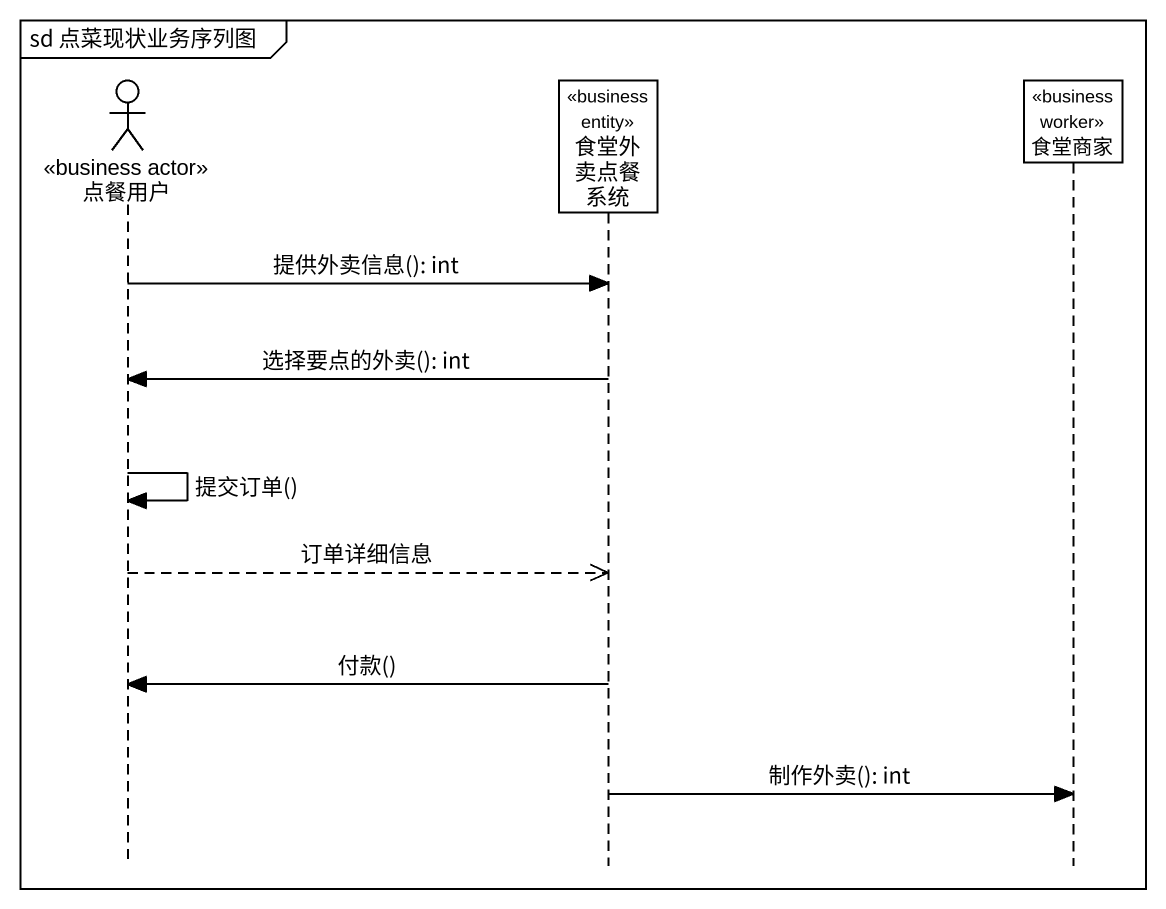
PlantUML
@startuml
mainframe sd 点菜现状业务序列图
hide footbox
actor 点餐用户 <<business actor>>
participant 食堂外卖点餐系统 <<business entity>>
participant 食堂商家 <<business worker>>

点餐用户 -> 食堂外卖点餐系统 : 提供外卖信息(): int
食堂外卖点餐系统 -> 点餐用户 : 选择要点的外卖(): int
点餐用户 -> 点餐用户 : 提交订单()
点餐用户 -->> 食堂外卖点餐系统 : 订单详细信息
食堂外卖点餐系统 -> 点餐用户 : 付款()
食堂外卖点餐系统 -> 食堂商家 : 制作外卖(): int
@enduml
